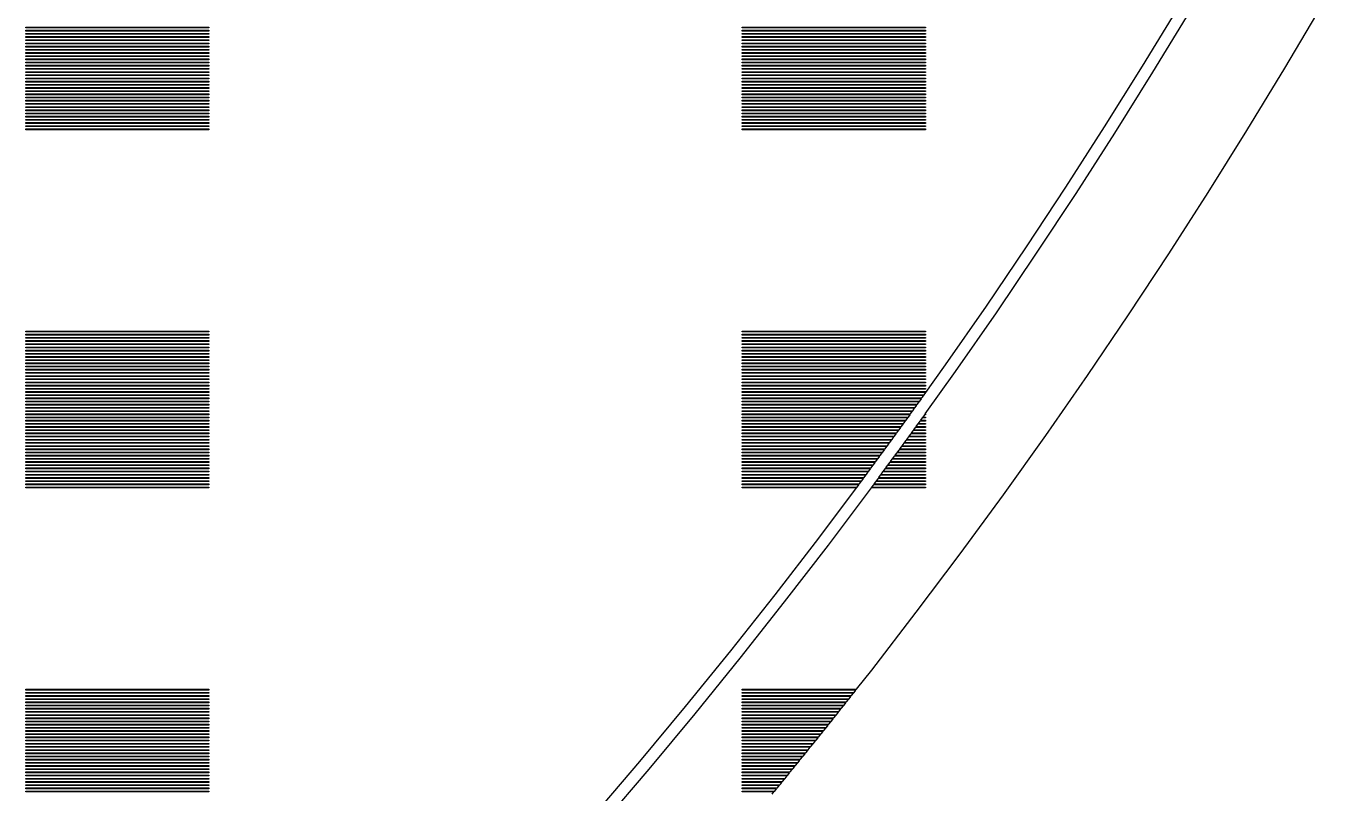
# Model space of a CAD drawing. Extents: x 40 to 187, y -3 to 150.
# Drawn here: x 159.88 to 176.53, y 24.98 to 34.84 of the extents above; entities that cross this region are included whole.
import ezdxf

# ---------------------------------------------------------------- set-up
doc = ezdxf.new("R2010")
doc.units = 0

msp = doc.modelspace()

# ---------------------------------------------------------------- linework, layer by layer
for p, q in [((174.229, 34.3223), (174.706, 35.108)), ((174.835, 35.0309), (174.356, 34.2436)), ((176.057, 34.2983), (176.535, 35.1065)), ((159.884, 34.8144), (159.884, 34.8246)), ((159.884, 34.8246), (162.235, 34.8246)), ((162.235, 34.8144), (159.884, 34.8144)), ((162.235, 34.8246), (162.235, 34.8144)), ((169.087, 34.8144), (169.087, 34.8246)), ((169.087, 34.8246), (171.439, 34.8246)), ((171.439, 34.8144), (169.087, 34.8144)), ((171.439, 34.8246), (171.439, 34.8144)), ((159.884, 34.7735), (159.884, 34.7837)), ((159.884, 34.7837), (162.235, 34.7837)), ((162.235, 34.7735), (159.884, 34.7735)), ((159.884, 34.7326), (159.884, 34.7428)), ((159.884, 34.7428), (162.235, 34.7428)), ((162.235, 34.7326), (159.884, 34.7326)), ((159.884, 34.6917), (159.884, 34.7019)), ((159.884, 34.7019), (162.235, 34.7019)), ((162.235, 34.6917), (159.884, 34.6917)), ((159.884, 34.6508), (159.884, 34.661)), ((159.884, 34.661), (162.235, 34.661)), ((162.235, 34.6508), (159.884, 34.6508)), ((162.235, 34.7837), (162.235, 34.7735)), ((162.235, 34.7428), (162.235, 34.7326)), ((162.235, 34.7019), (162.235, 34.6917)), ((162.235, 34.661), (162.235, 34.6508)), ((169.087, 34.7735), (169.087, 34.7837)), ((169.087, 34.7837), (171.439, 34.7837)), ((171.439, 34.7735), (169.087, 34.7735)), ((169.087, 34.7326), (169.087, 34.7428)), ((169.087, 34.7428), (171.439, 34.7428)), ((171.439, 34.7326), (169.087, 34.7326)), ((169.087, 34.6917), (169.087, 34.7019)), ((169.087, 34.7019), (171.439, 34.7019)), ((171.439, 34.6917), (169.087, 34.6917)), ((169.087, 34.6508), (169.087, 34.661)), ((169.087, 34.661), (171.439, 34.661)), ((171.439, 34.6508), (169.087, 34.6508)), ((171.439, 34.7837), (171.439, 34.7735)), ((171.439, 34.7428), (171.439, 34.7326)), ((171.439, 34.7019), (171.439, 34.6917)), ((171.439, 34.661), (171.439, 34.6508)), ((159.884, 34.6099), (159.884, 34.6201)), ((159.884, 34.6201), (162.235, 34.6201)), ((162.235, 34.6099), (159.884, 34.6099)), ((159.884, 34.569), (159.884, 34.5792)), ((159.884, 34.5792), (162.235, 34.5792)), ((162.235, 34.569), (159.884, 34.569)), ((159.884, 34.5281), (159.884, 34.5383)), ((159.884, 34.5383), (162.235, 34.5383)), ((162.235, 34.5281), (159.884, 34.5281)), ((159.884, 34.4872), (159.884, 34.4974)), ((159.884, 34.4974), (162.235, 34.4974)), ((162.235, 34.4872), (159.884, 34.4872)), ((162.235, 34.6201), (162.235, 34.6099)), ((162.235, 34.5792), (162.235, 34.569)), ((162.235, 34.5383), (162.235, 34.5281)), ((162.235, 34.4974), (162.235, 34.4872)), ((169.087, 34.6099), (169.087, 34.6201)), ((169.087, 34.6201), (171.439, 34.6201)), ((171.439, 34.6099), (169.087, 34.6099)), ((169.087, 34.569), (169.087, 34.5792)), ((169.087, 34.5792), (171.439, 34.5792)), ((171.439, 34.569), (169.087, 34.569)), ((169.087, 34.5281), (169.087, 34.5383)), ((169.087, 34.5383), (171.439, 34.5383)), ((171.439, 34.5281), (169.087, 34.5281)), ((169.087, 34.4872), (169.087, 34.4974)), ((169.087, 34.4974), (171.439, 34.4974)), ((171.439, 34.4872), (169.087, 34.4872)), ((171.439, 34.6201), (171.439, 34.6099)), ((171.439, 34.5792), (171.439, 34.569)), ((171.439, 34.5383), (171.439, 34.5281)), ((171.439, 34.4974), (171.439, 34.4872)), ((159.884, 34.4463), (159.884, 34.4565)), ((159.884, 34.4565), (162.235, 34.4565)), ((162.235, 34.4463), (159.884, 34.4463)), ((159.884, 34.4054), (159.884, 34.4156)), ((159.884, 34.4156), (162.235, 34.4156)), ((162.235, 34.4054), (159.884, 34.4054)), ((159.884, 34.3645), (159.884, 34.3747)), ((159.884, 34.3747), (162.235, 34.3747)), ((162.235, 34.3645), (159.884, 34.3645)), ((159.884, 34.3236), (159.884, 34.3338)), ((159.884, 34.3338), (162.235, 34.3338)), ((162.235, 34.3236), (159.884, 34.3236)), ((162.235, 34.4565), (162.235, 34.4463)), ((162.235, 34.4156), (162.235, 34.4054)), ((162.235, 34.3747), (162.235, 34.3645)), ((162.235, 34.3338), (162.235, 34.3236)), ((169.087, 34.4463), (169.087, 34.4565)), ((169.087, 34.4565), (171.439, 34.4565)), ((171.439, 34.4463), (169.087, 34.4463)), ((169.087, 34.4054), (169.087, 34.4156)), ((169.087, 34.4156), (171.439, 34.4156)), ((171.439, 34.4054), (169.087, 34.4054)), ((169.087, 34.3645), (169.087, 34.3747)), ((169.087, 34.3747), (171.439, 34.3747)), ((171.439, 34.3645), (169.087, 34.3645)), ((169.087, 34.3236), (169.087, 34.3338)), ((169.087, 34.3338), (171.439, 34.3338)), ((171.439, 34.3236), (169.087, 34.3236)), ((171.439, 34.4565), (171.439, 34.4463)), ((171.439, 34.4156), (171.439, 34.4054)), ((171.439, 34.3747), (171.439, 34.3645)), ((171.439, 34.3338), (171.439, 34.3236)), ((173.741, 33.5425), (174.229, 34.3223)), ((159.884, 34.2827), (159.884, 34.2929)), ((159.884, 34.2929), (162.235, 34.2929)), ((162.235, 34.2827), (159.884, 34.2827)), ((159.884, 34.2418), (159.884, 34.252)), ((159.884, 34.252), (162.235, 34.252)), ((162.235, 34.2418), (159.884, 34.2418)), ((159.884, 34.2009), (159.884, 34.2111)), ((159.884, 34.2111), (162.235, 34.2111)), ((162.235, 34.2009), (159.884, 34.2009)), ((159.884, 34.16), (159.884, 34.1702)), ((159.884, 34.1702), (162.235, 34.1702)), ((162.235, 34.16), (159.884, 34.16)), ((162.235, 34.2929), (162.235, 34.2827)), ((162.235, 34.252), (162.235, 34.2418)), ((162.235, 34.2111), (162.235, 34.2009)), ((162.235, 34.1702), (162.235, 34.16)), ((169.087, 34.2827), (169.087, 34.2929)), ((169.087, 34.2929), (171.439, 34.2929)), ((171.439, 34.2827), (169.087, 34.2827)), ((169.087, 34.2418), (169.087, 34.252)), ((169.087, 34.252), (171.439, 34.252)), ((171.439, 34.2418), (169.087, 34.2418)), ((169.087, 34.2009), (169.087, 34.2111)), ((169.087, 34.2111), (171.439, 34.2111)), ((171.439, 34.2009), (169.087, 34.2009)), ((169.087, 34.16), (169.087, 34.1702)), ((169.087, 34.1702), (171.439, 34.1702)), ((171.439, 34.16), (169.087, 34.16)), ((171.439, 34.2929), (171.439, 34.2827)), ((171.439, 34.252), (171.439, 34.2418)), ((171.439, 34.2111), (171.439, 34.2009)), ((171.439, 34.1702), (171.439, 34.16)), ((174.356, 34.2436), (173.868, 33.4622)), ((175.569, 33.4961), (176.057, 34.2983)), ((159.884, 34.119), (159.884, 34.1293)), ((159.884, 34.1293), (162.235, 34.1293)), ((162.235, 34.119), (159.884, 34.119)), ((159.884, 34.0782), (159.884, 34.0884)), ((159.884, 34.0884), (162.235, 34.0884)), ((162.235, 34.0782), (159.884, 34.0782)), ((159.884, 34.0372), (159.884, 34.0475)), ((159.884, 34.0475), (162.235, 34.0475)), ((162.235, 34.0372), (159.884, 34.0372)), ((159.884, 33.9963), (159.884, 34.0066)), ((159.884, 34.0066), (162.235, 34.0066)), ((162.235, 33.9963), (159.884, 33.9963)), ((162.235, 34.1293), (162.235, 34.119)), ((162.235, 34.0884), (162.235, 34.0782)), ((162.235, 34.0475), (162.235, 34.0372)), ((162.235, 34.0066), (162.235, 33.9963)), ((169.087, 34.119), (169.087, 34.1293)), ((169.087, 34.1293), (171.439, 34.1293)), ((171.439, 34.119), (169.087, 34.119)), ((169.087, 34.0782), (169.087, 34.0884)), ((169.087, 34.0884), (171.439, 34.0884)), ((171.439, 34.0782), (169.087, 34.0782)), ((169.087, 34.0372), (169.087, 34.0475)), ((169.087, 34.0475), (171.439, 34.0475)), ((171.439, 34.0372), (169.087, 34.0372)), ((169.087, 33.9963), (169.087, 34.0066)), ((169.087, 34.0066), (171.439, 34.0066)), ((171.439, 33.9963), (169.087, 33.9963)), ((171.439, 34.1293), (171.439, 34.119)), ((171.439, 34.0884), (171.439, 34.0782)), ((171.439, 34.0475), (171.439, 34.0372)), ((171.439, 34.0066), (171.439, 33.9963)), ((159.884, 33.9554), (159.884, 33.9657)), ((159.884, 33.9657), (162.235, 33.9657)), ((162.235, 33.9554), (159.884, 33.9554)), ((159.884, 33.9145), (159.884, 33.9247)), ((159.884, 33.9247), (162.235, 33.9247)), ((162.235, 33.9145), (159.884, 33.9145)), ((159.884, 33.8736), (159.884, 33.8839)), ((159.884, 33.8839), (162.235, 33.8839)), ((162.235, 33.8736), (159.884, 33.8736)), ((159.884, 33.8327), (159.884, 33.8429)), ((159.884, 33.8429), (162.235, 33.8429)), ((162.235, 33.8327), (159.884, 33.8327)), ((159.884, 33.7918), (159.884, 33.802)), ((159.884, 33.802), (162.235, 33.802)), ((162.235, 33.9657), (162.235, 33.9554)), ((162.235, 33.9247), (162.235, 33.9145)), ((162.235, 33.8839), (162.235, 33.8736)), ((162.235, 33.8429), (162.235, 33.8327)), ((162.235, 33.802), (162.235, 33.7918)), ((169.087, 33.9554), (169.087, 33.9657)), ((169.087, 33.9657), (171.439, 33.9657)), ((171.439, 33.9554), (169.087, 33.9554)), ((169.087, 33.9145), (169.087, 33.9247)), ((169.087, 33.9247), (171.439, 33.9247)), ((171.439, 33.9145), (169.087, 33.9145)), ((169.087, 33.8736), (169.087, 33.8839)), ((169.087, 33.8839), (171.439, 33.8839)), ((171.439, 33.8736), (169.087, 33.8736)), ((169.087, 33.8327), (169.087, 33.8429)), ((169.087, 33.8429), (171.439, 33.8429)), ((171.439, 33.8327), (169.087, 33.8327)), ((169.087, 33.7918), (169.087, 33.802)), ((169.087, 33.802), (171.439, 33.802)), ((171.439, 33.9657), (171.439, 33.9554)), ((171.439, 33.9247), (171.439, 33.9145)), ((171.439, 33.8839), (171.439, 33.8736)), ((171.439, 33.8429), (171.439, 33.8327)), ((171.439, 33.802), (171.439, 33.7918)), ((162.235, 33.7918), (159.884, 33.7918)), ((159.884, 33.7509), (159.884, 33.7611)), ((159.884, 33.7611), (162.235, 33.7611)), ((162.235, 33.7509), (159.884, 33.7509)), ((159.884, 33.71), (159.884, 33.7202)), ((159.884, 33.7202), (162.235, 33.7202)), ((162.235, 33.71), (159.884, 33.71)), ((159.884, 33.6691), (159.884, 33.6793)), ((159.884, 33.6793), (162.235, 33.6793)), ((162.235, 33.6691), (159.884, 33.6691)), ((159.884, 33.6282), (159.884, 33.6384)), ((159.884, 33.6384), (162.235, 33.6384)), ((162.235, 33.7611), (162.235, 33.7509)), ((162.235, 33.7202), (162.235, 33.71)), ((162.235, 33.6793), (162.235, 33.6691)), ((162.235, 33.6384), (162.235, 33.6282)), ((171.439, 33.7918), (169.087, 33.7918)), ((169.087, 33.7509), (169.087, 33.7611)), ((169.087, 33.7611), (171.439, 33.7611)), ((171.439, 33.7509), (169.087, 33.7509)), ((169.087, 33.71), (169.087, 33.7202)), ((169.087, 33.7202), (171.439, 33.7202)), ((171.439, 33.71), (169.087, 33.71)), ((169.087, 33.6691), (169.087, 33.6793)), ((169.087, 33.6793), (171.439, 33.6793)), ((171.439, 33.6691), (169.087, 33.6691)), ((169.087, 33.6282), (169.087, 33.6384)), ((169.087, 33.6384), (171.439, 33.6384)), ((171.439, 33.7611), (171.439, 33.7509)), ((171.439, 33.7202), (171.439, 33.71)), ((171.439, 33.6793), (171.439, 33.6691)), ((171.439, 33.6384), (171.439, 33.6282)), ((162.235, 33.6282), (159.884, 33.6282)), ((159.884, 33.5873), (159.884, 33.5975)), ((159.884, 33.5975), (162.235, 33.5975)), ((162.235, 33.5873), (159.884, 33.5873)), ((159.884, 33.5464), (159.884, 33.5566)), ((159.884, 33.5566), (162.235, 33.5566)), ((162.235, 33.5464), (159.884, 33.5464)), ((159.884, 33.5055), (159.884, 33.5157)), ((159.884, 33.5157), (162.235, 33.5157)), ((162.235, 33.5055), (159.884, 33.5055)), ((162.235, 33.5975), (162.235, 33.5873)), ((162.235, 33.5566), (162.235, 33.5464)), ((162.235, 33.5157), (162.235, 33.5055)), ((171.439, 33.6282), (169.087, 33.6282)), ((169.087, 33.5873), (169.087, 33.5975)), ((169.087, 33.5975), (171.439, 33.5975)), ((171.439, 33.5873), (169.087, 33.5873)), ((169.087, 33.5464), (169.087, 33.5566)), ((169.087, 33.5566), (171.439, 33.5566)), ((171.439, 33.5464), (169.087, 33.5464)), ((169.087, 33.5055), (169.087, 33.5157)), ((169.087, 33.5157), (171.439, 33.5157)), ((171.439, 33.5055), (169.087, 33.5055)), ((171.439, 33.5975), (171.439, 33.5873)), ((171.439, 33.5566), (171.439, 33.5464)), ((171.439, 33.5157), (171.439, 33.5055)), ((173.245, 32.7687), (173.741, 33.5425)), ((175.072, 32.6999), (175.569, 33.4961)), ((173.868, 33.4622), (173.371, 32.6869)), ((172.739, 32.0011), (173.245, 32.7687)), ((173.371, 32.6869), (172.863, 31.9178)), ((174.565, 31.9098), (175.072, 32.6999)), ((172.223, 31.2397), (172.739, 32.0011)), ((172.863, 31.9178), (172.347, 31.1549)), ((174.048, 31.1261), (174.565, 31.9098)), ((171.698, 30.4848), (172.223, 31.2397)), ((172.347, 31.1549), (171.821, 30.3984)), ((173.522, 30.3487), (174.048, 31.1261)), ((159.884, 30.9081), (159.884, 30.9183)), ((159.884, 30.9183), (162.235, 30.9183)), ((162.235, 30.9081), (159.884, 30.9081)), ((159.884, 30.8672), (159.884, 30.8774)), ((159.884, 30.8774), (162.235, 30.8774)), ((162.235, 30.8672), (159.884, 30.8672)), ((159.884, 30.8263), (159.884, 30.8365)), ((159.884, 30.8365), (162.235, 30.8365)), ((162.235, 30.8263), (159.884, 30.8263)), ((162.235, 30.9183), (162.235, 30.9081)), ((162.235, 30.8774), (162.235, 30.8672)), ((162.235, 30.8365), (162.235, 30.8263)), ((169.087, 30.9081), (169.087, 30.9183)), ((169.087, 30.9183), (171.439, 30.9183)), ((171.439, 30.9081), (169.087, 30.9081)), ((169.087, 30.8672), (169.087, 30.8774)), ((169.087, 30.8774), (171.439, 30.8774)), ((171.439, 30.8672), (169.087, 30.8672)), ((169.087, 30.8263), (169.087, 30.8365)), ((169.087, 30.8365), (171.439, 30.8365)), ((171.439, 30.8263), (169.087, 30.8263)), ((171.439, 30.9183), (171.439, 30.9081)), ((171.439, 30.8774), (171.439, 30.8672)), ((171.439, 30.8365), (171.439, 30.8263)), ((159.884, 30.7854), (159.884, 30.7956)), ((159.884, 30.7956), (162.235, 30.7956)), ((162.235, 30.7854), (159.884, 30.7854)), ((159.884, 30.7444), (159.884, 30.7547)), ((159.884, 30.7547), (162.235, 30.7547)), ((162.235, 30.7444), (159.884, 30.7444)), ((159.884, 30.7036), (159.884, 30.7138)), ((159.884, 30.7138), (162.235, 30.7138)), ((162.235, 30.7036), (159.884, 30.7036)), ((159.884, 30.6626), (159.884, 30.6729)), ((159.884, 30.6729), (162.235, 30.6729)), ((162.235, 30.6626), (159.884, 30.6626)), ((162.235, 30.7956), (162.235, 30.7854)), ((162.235, 30.7547), (162.235, 30.7444)), ((162.235, 30.7138), (162.235, 30.7036)), ((162.235, 30.6729), (162.235, 30.6626)), ((169.087, 30.7854), (169.087, 30.7956)), ((169.087, 30.7956), (171.439, 30.7956)), ((171.439, 30.7854), (169.087, 30.7854)), ((169.087, 30.7444), (169.087, 30.7547)), ((169.087, 30.7547), (171.439, 30.7547)), ((171.439, 30.7444), (169.087, 30.7444)), ((169.087, 30.7036), (169.087, 30.7138)), ((169.087, 30.7138), (171.439, 30.7138)), ((171.439, 30.7036), (169.087, 30.7036)), ((169.087, 30.6626), (169.087, 30.6729)), ((169.087, 30.6729), (171.439, 30.6729)), ((171.439, 30.6626), (169.087, 30.6626)), ((171.439, 30.7956), (171.439, 30.7854)), ((171.439, 30.7547), (171.439, 30.7444)), ((171.439, 30.7138), (171.439, 30.7036)), ((171.439, 30.6729), (171.439, 30.6626)), ((159.884, 30.6217), (159.884, 30.632)), ((159.884, 30.632), (162.235, 30.632)), ((162.235, 30.6217), (159.884, 30.6217)), ((159.884, 30.5808), (159.884, 30.5911)), ((159.884, 30.5911), (162.235, 30.5911)), ((162.235, 30.5808), (159.884, 30.5808)), ((159.884, 30.5399), (159.884, 30.5502)), ((159.884, 30.5502), (162.235, 30.5502)), ((162.235, 30.5399), (159.884, 30.5399)), ((159.884, 30.499), (159.884, 30.5093)), ((159.884, 30.5093), (162.235, 30.5093)), ((162.235, 30.499), (159.884, 30.499)), ((162.235, 30.632), (162.235, 30.6217)), ((162.235, 30.5911), (162.235, 30.5808)), ((162.235, 30.5502), (162.235, 30.5399)), ((162.235, 30.5093), (162.235, 30.499)), ((169.087, 30.6217), (169.087, 30.632)), ((169.087, 30.632), (171.439, 30.632)), ((171.439, 30.6217), (169.087, 30.6217)), ((169.087, 30.5808), (169.087, 30.5911)), ((169.087, 30.5911), (171.439, 30.5911)), ((171.439, 30.5808), (169.087, 30.5808)), ((169.087, 30.5399), (169.087, 30.5502)), ((169.087, 30.5502), (171.439, 30.5502)), ((171.439, 30.5399), (169.087, 30.5399)), ((169.087, 30.499), (169.087, 30.5093)), ((169.087, 30.5093), (171.439, 30.5093)), ((171.439, 30.499), (169.087, 30.499)), ((171.424, 30.1002), (171.698, 30.4848)), ((171.439, 30.632), (171.439, 30.6217)), ((171.439, 30.5911), (171.439, 30.5808)), ((171.439, 30.5502), (171.439, 30.5399)), ((171.439, 30.5093), (171.439, 30.499)), ((159.884, 30.4581), (159.884, 30.4684)), ((159.884, 30.4684), (162.235, 30.4684)), ((162.235, 30.4581), (159.884, 30.4581)), ((159.884, 30.4172), (159.884, 30.4274)), ((159.884, 30.4274), (162.235, 30.4274)), ((162.235, 30.4172), (159.884, 30.4172)), ((159.884, 30.3763), (159.884, 30.3866)), ((159.884, 30.3866), (162.235, 30.3866)), ((162.235, 30.3763), (159.884, 30.3763)), ((159.884, 30.3354), (159.884, 30.3456)), ((159.884, 30.3456), (162.235, 30.3456)), ((162.235, 30.3354), (159.884, 30.3354)), ((162.235, 30.4684), (162.235, 30.4581)), ((162.235, 30.4274), (162.235, 30.4172)), ((162.235, 30.3866), (162.235, 30.3763)), ((162.235, 30.3456), (162.235, 30.3354)), ((169.087, 30.4581), (169.087, 30.4684)), ((169.087, 30.4684), (171.439, 30.4684)), ((171.439, 30.4581), (169.087, 30.4581)), ((169.087, 30.4172), (169.087, 30.4274)), ((169.087, 30.4274), (171.439, 30.4274)), ((171.439, 30.4172), (169.087, 30.4172)), ((169.087, 30.3763), (169.087, 30.3866)), ((169.087, 30.3866), (171.439, 30.3866)), ((171.439, 30.3763), (169.087, 30.3763)), ((169.087, 30.3354), (169.087, 30.3456)), ((169.087, 30.3456), (171.439, 30.3456)), ((171.439, 30.3354), (169.087, 30.3354)), ((171.821, 30.3984), (171.433, 29.8548)), ((171.439, 30.4684), (171.439, 30.4581)), ((171.439, 30.4274), (171.439, 30.4172)), ((171.439, 30.3866), (171.439, 30.3763)), ((171.439, 30.3456), (171.439, 30.3354)), ((172.986, 29.5779), (173.522, 30.3487)), ((159.884, 30.2945), (159.884, 30.3047)), ((159.884, 30.3047), (162.235, 30.3047)), ((162.235, 30.2945), (159.884, 30.2945)), ((159.884, 30.2536), (159.884, 30.2638)), ((159.884, 30.2638), (162.235, 30.2638)), ((162.235, 30.2536), (159.884, 30.2536)), ((159.884, 30.2127), (159.884, 30.2229)), ((159.884, 30.2229), (162.235, 30.2229)), ((162.235, 30.2127), (159.884, 30.2127)), ((159.884, 30.1718), (159.884, 30.182)), ((159.884, 30.182), (162.235, 30.182)), ((162.235, 30.1718), (159.884, 30.1718)), ((159.884, 30.1309), (159.884, 30.1411)), ((159.884, 30.1411), (162.235, 30.1411)), ((162.235, 30.3047), (162.235, 30.2945)), ((162.235, 30.2638), (162.235, 30.2536)), ((162.235, 30.2229), (162.235, 30.2127)), ((162.235, 30.182), (162.235, 30.1718)), ((162.235, 30.1411), (162.235, 30.1309)), ((169.087, 30.2945), (169.087, 30.3047)), ((169.087, 30.3047), (171.439, 30.3047)), ((171.439, 30.2945), (169.087, 30.2945)), ((169.087, 30.2536), (169.087, 30.2638)), ((169.087, 30.2638), (171.439, 30.2638)), ((171.439, 30.2536), (169.087, 30.2536)), ((169.087, 30.2127), (169.087, 30.2229)), ((169.087, 30.2229), (171.439, 30.2229)), ((171.439, 30.2127), (169.087, 30.2127)), ((169.087, 30.1718), (169.087, 30.182)), ((169.087, 30.182), (171.439, 30.182)), ((171.439, 30.1718), (169.087, 30.1718)), ((169.087, 30.1309), (169.087, 30.1411)), ((169.087, 30.1411), (171.439, 30.1411)), ((171.439, 30.3047), (171.439, 30.2945)), ((171.439, 30.2638), (171.439, 30.2536)), ((171.439, 30.2229), (171.439, 30.2127)), ((171.439, 30.182), (171.439, 30.1718)), ((171.439, 30.1411), (171.439, 30.1309)), ((162.235, 30.1309), (159.884, 30.1309)), ((159.884, 30.09), (159.884, 30.1002)), ((159.884, 30.1002), (162.235, 30.1002)), ((162.235, 30.09), (159.884, 30.09)), ((159.884, 30.0491), (159.884, 30.0593)), ((159.884, 30.0593), (162.235, 30.0593)), ((162.235, 30.0491), (159.884, 30.0491)), ((159.884, 30.0082), (159.884, 30.0184)), ((159.884, 30.0184), (162.235, 30.0184)), ((162.235, 30.0082), (159.884, 30.0082)), ((159.884, 29.9673), (159.884, 29.9775)), ((159.884, 29.9775), (162.235, 29.9775)), ((162.235, 30.1002), (162.235, 30.09)), ((162.235, 30.0593), (162.235, 30.0491)), ((162.235, 30.0184), (162.235, 30.0082)), ((162.235, 29.9775), (162.235, 29.9673)), ((171.439, 30.1309), (169.087, 30.1309)), ((169.087, 30.09), (169.087, 30.1002)), ((169.087, 30.1002), (171.424, 30.1002)), ((171.417, 30.09), (169.087, 30.09)), ((169.087, 30.0491), (169.087, 30.0593)), ((169.087, 30.0593), (171.395, 30.0593)), ((171.387, 30.0491), (169.087, 30.0491)), ((169.087, 30.0082), (169.087, 30.0184)), ((169.087, 30.0184), (171.366, 30.0184)), ((171.358, 30.0082), (169.087, 30.0082)), ((169.087, 29.9673), (169.087, 29.9775)), ((169.087, 29.9775), (171.336, 29.9775)), ((171.336, 29.9775), (171.358, 30.0082)), ((171.366, 30.0184), (171.387, 30.0491)), ((171.395, 30.0593), (171.417, 30.09)), ((162.235, 29.9673), (159.884, 29.9673)), ((159.884, 29.9264), (159.884, 29.9366)), ((159.884, 29.9366), (162.235, 29.9366)), ((162.235, 29.9264), (159.884, 29.9264)), ((159.884, 29.8855), (159.884, 29.8957)), ((159.884, 29.8957), (162.235, 29.8957)), ((162.235, 29.8855), (159.884, 29.8855)), ((159.884, 29.8446), (159.884, 29.8548)), ((159.884, 29.8548), (162.235, 29.8548)), ((162.235, 29.8446), (159.884, 29.8446)), ((159.884, 29.8037), (159.884, 29.8139)), ((159.884, 29.8139), (162.235, 29.8139)), ((162.235, 29.9366), (162.235, 29.9264)), ((162.235, 29.8957), (162.235, 29.8855)), ((162.235, 29.8548), (162.235, 29.8446)), ((162.235, 29.8139), (162.235, 29.8037)), ((171.329, 29.9673), (169.087, 29.9673)), ((169.087, 29.9264), (169.087, 29.9366)), ((169.087, 29.9366), (171.307, 29.9366)), ((171.3, 29.9264), (169.087, 29.9264)), ((169.087, 29.8855), (169.087, 29.8957)), ((169.087, 29.8957), (171.278, 29.8957)), ((171.271, 29.8855), (169.087, 29.8855)), ((169.087, 29.8446), (169.087, 29.8548)), ((169.087, 29.8548), (171.249, 29.8548)), ((171.242, 29.8446), (169.087, 29.8446)), ((169.087, 29.8037), (169.087, 29.8139)), ((169.087, 29.8139), (171.22, 29.8139)), ((171.22, 29.8139), (171.242, 29.8446)), ((171.249, 29.8548), (171.271, 29.8855)), ((171.278, 29.8957), (171.3, 29.9264)), ((171.307, 29.9366), (171.329, 29.9673)), ((171.426, 29.8446), (171.404, 29.8139)), ((171.404, 29.8139), (171.439, 29.8139)), ((171.439, 29.8446), (171.426, 29.8446)), ((171.433, 29.8548), (171.439, 29.8548)), ((171.439, 29.8548), (171.439, 29.8446)), ((171.439, 29.8139), (171.439, 29.8037)), ((162.235, 29.8037), (159.884, 29.8037)), ((159.884, 29.7628), (159.884, 29.773)), ((159.884, 29.773), (162.235, 29.773)), ((162.235, 29.7628), (159.884, 29.7628)), ((159.884, 29.7219), (159.884, 29.7321)), ((159.884, 29.7321), (162.235, 29.7321)), ((162.235, 29.7219), (159.884, 29.7219)), ((159.884, 29.681), (159.884, 29.6912)), ((159.884, 29.6912), (162.235, 29.6912)), ((162.235, 29.681), (159.884, 29.681)), ((159.884, 29.6401), (159.884, 29.6503)), ((159.884, 29.6503), (162.235, 29.6503)), ((162.235, 29.6401), (159.884, 29.6401)), ((162.235, 29.773), (162.235, 29.7628)), ((162.235, 29.7321), (162.235, 29.7219)), ((162.235, 29.6912), (162.235, 29.681)), ((162.235, 29.6503), (162.235, 29.6401)), ((171.212, 29.8037), (169.087, 29.8037)), ((169.087, 29.7628), (169.087, 29.773)), ((169.087, 29.773), (171.19, 29.773)), ((171.183, 29.7628), (169.087, 29.7628)), ((169.087, 29.7219), (169.087, 29.7321)), ((169.087, 29.7321), (171.161, 29.7321)), ((171.154, 29.7219), (169.087, 29.7219)), ((169.087, 29.681), (169.087, 29.6912)), ((169.087, 29.6912), (171.131, 29.6912)), ((171.124, 29.681), (169.087, 29.681)), ((169.087, 29.6401), (169.087, 29.6503)), ((169.087, 29.6503), (171.101, 29.6503)), ((171.094, 29.6401), (169.087, 29.6401)), ((171.071, 29.6094), (171.094, 29.6401)), ((171.101, 29.6503), (171.124, 29.681)), ((171.131, 29.6912), (171.154, 29.7219)), ((171.161, 29.7321), (171.164, 29.7363)), ((171.164, 29.7363), (171.183, 29.7628)), ((171.19, 29.773), (171.212, 29.8037)), ((171.28, 29.6401), (171.257, 29.6094)), ((171.439, 29.6401), (171.28, 29.6401)), ((171.309, 29.681), (171.287, 29.6503)), ((171.287, 29.6503), (171.439, 29.6503)), ((171.439, 29.681), (171.309, 29.681)), ((171.338, 29.7219), (171.316, 29.6912)), ((171.316, 29.6912), (171.439, 29.6912)), ((171.439, 29.7219), (171.338, 29.7219)), ((171.367, 29.7628), (171.346, 29.7321)), ((171.346, 29.7321), (171.439, 29.7321)), ((171.439, 29.7628), (171.367, 29.7628)), ((171.397, 29.8037), (171.375, 29.773)), ((171.375, 29.773), (171.439, 29.773)), ((171.439, 29.8037), (171.397, 29.8037)), ((171.439, 29.773), (171.439, 29.7628)), ((171.439, 29.7321), (171.439, 29.7219)), ((171.439, 29.6912), (171.439, 29.681)), ((171.439, 29.6503), (171.439, 29.6401)), ((159.884, 29.5992), (159.884, 29.6094)), ((159.884, 29.6094), (162.235, 29.6094)), ((162.235, 29.5992), (159.884, 29.5992)), ((159.884, 29.5583), (159.884, 29.5685)), ((159.884, 29.5685), (162.235, 29.5685)), ((162.235, 29.5583), (159.884, 29.5583)), ((159.884, 29.5173), (159.884, 29.5276)), ((159.884, 29.5276), (162.235, 29.5276)), ((162.235, 29.5173), (159.884, 29.5173)), ((159.884, 29.4765), (159.884, 29.4867)), ((159.884, 29.4867), (162.235, 29.4867)), ((162.235, 29.4765), (159.884, 29.4765)), ((162.235, 29.6094), (162.235, 29.5992)), ((162.235, 29.5685), (162.235, 29.5583)), ((162.235, 29.5276), (162.235, 29.5173)), ((162.235, 29.4867), (162.235, 29.4765)), ((169.087, 29.5992), (169.087, 29.6094)), ((169.087, 29.6094), (171.071, 29.6094)), ((171.064, 29.5992), (169.087, 29.5992)), ((169.087, 29.5583), (169.087, 29.5685)), ((169.087, 29.5685), (171.041, 29.5685)), ((171.034, 29.5583), (169.087, 29.5583)), ((169.087, 29.5173), (169.087, 29.5276)), ((169.087, 29.5276), (171.011, 29.5276)), ((171.004, 29.5173), (169.087, 29.5173)), ((169.087, 29.4765), (169.087, 29.4867)), ((169.087, 29.4867), (170.982, 29.4867)), ((170.974, 29.4765), (169.087, 29.4765)), ((170.952, 29.4458), (170.974, 29.4765)), ((170.982, 29.4867), (171.004, 29.5173)), ((171.011, 29.5276), (171.034, 29.5583)), ((171.041, 29.5685), (171.064, 29.5992)), ((171.16, 29.4765), (171.137, 29.4458)), ((171.439, 29.4765), (171.16, 29.4765)), ((171.19, 29.5173), (171.167, 29.4867)), ((171.167, 29.4867), (171.439, 29.4867)), ((171.439, 29.5173), (171.19, 29.5173)), ((171.22, 29.5583), (171.197, 29.5276)), ((171.197, 29.5276), (171.439, 29.5276)), ((171.439, 29.5583), (171.22, 29.5583)), ((171.25, 29.5992), (171.227, 29.5685)), ((171.227, 29.5685), (171.439, 29.5685)), ((171.439, 29.5992), (171.25, 29.5992)), ((171.257, 29.6094), (171.439, 29.6094)), ((171.439, 29.6094), (171.439, 29.5992)), ((171.439, 29.5685), (171.439, 29.5583)), ((171.439, 29.5276), (171.439, 29.5173)), ((171.439, 29.4867), (171.439, 29.4765)), ((172.441, 28.8137), (172.986, 29.5779)), ((159.884, 29.4355), (159.884, 29.4458)), ((159.884, 29.4458), (162.235, 29.4458)), ((162.235, 29.4355), (159.884, 29.4355)), ((159.884, 29.3946), (159.884, 29.4049)), ((159.884, 29.4049), (162.235, 29.4049)), ((162.235, 29.3946), (159.884, 29.3946)), ((159.884, 29.3537), (159.884, 29.364)), ((159.884, 29.364), (162.235, 29.364)), ((162.235, 29.3537), (159.884, 29.3537)), ((159.884, 29.3128), (159.884, 29.323)), ((159.884, 29.323), (162.235, 29.323)), ((162.235, 29.3128), (159.884, 29.3128)), ((162.235, 29.4458), (162.235, 29.4355)), ((162.235, 29.4049), (162.235, 29.3946)), ((162.235, 29.364), (162.235, 29.3537)), ((162.235, 29.323), (162.235, 29.3128)), ((169.087, 29.4355), (169.087, 29.4458)), ((169.087, 29.4458), (170.952, 29.4458)), ((170.944, 29.4355), (169.087, 29.4355)), ((169.087, 29.3946), (169.087, 29.4049)), ((169.087, 29.4049), (170.922, 29.4049)), ((170.914, 29.3946), (169.087, 29.3946)), ((169.087, 29.3537), (169.087, 29.364)), ((169.087, 29.364), (170.892, 29.364)), ((170.884, 29.3537), (169.087, 29.3537)), ((169.087, 29.3128), (169.087, 29.323)), ((169.087, 29.323), (170.862, 29.323)), ((170.854, 29.3128), (169.087, 29.3128)), ((170.832, 29.2822), (170.854, 29.3128)), ((170.862, 29.323), (170.884, 29.3537)), ((170.892, 29.364), (170.914, 29.3946)), ((170.922, 29.4049), (170.944, 29.4355)), ((171.04, 29.3128), (171.018, 29.2822)), ((171.439, 29.3128), (171.04, 29.3128)), ((171.07, 29.3537), (171.048, 29.323)), ((171.048, 29.323), (171.439, 29.323)), ((171.439, 29.3537), (171.07, 29.3537)), ((171.1, 29.3946), (171.078, 29.364)), ((171.078, 29.364), (171.439, 29.364)), ((171.439, 29.3946), (171.1, 29.3946)), ((171.13, 29.4355), (171.108, 29.4049)), ((171.108, 29.4049), (171.439, 29.4049)), ((171.439, 29.4355), (171.13, 29.4355)), ((171.137, 29.4458), (171.439, 29.4458)), ((171.439, 29.4458), (171.439, 29.4355)), ((171.439, 29.4049), (171.439, 29.3946)), ((171.439, 29.364), (171.439, 29.3537)), ((171.439, 29.323), (171.439, 29.3128)), ((159.884, 29.2719), (159.884, 29.2822)), ((159.884, 29.2822), (162.235, 29.2822)), ((162.235, 29.2719), (159.884, 29.2719)), ((159.884, 29.231), (159.884, 29.2412)), ((159.884, 29.2412), (162.235, 29.2412)), ((162.235, 29.231), (159.884, 29.231)), ((159.884, 29.1901), (159.884, 29.2003)), ((159.884, 29.2003), (162.235, 29.2003)), ((162.235, 29.1901), (159.884, 29.1901)), ((159.884, 29.1492), (159.884, 29.1594)), ((159.884, 29.1594), (162.235, 29.1594)), ((162.235, 29.1492), (159.884, 29.1492)), ((162.235, 29.2822), (162.235, 29.2719)), ((162.235, 29.2412), (162.235, 29.231)), ((162.235, 29.2003), (162.235, 29.1901)), ((162.235, 29.1594), (162.235, 29.1492)), ((169.087, 29.2719), (169.087, 29.2822)), ((169.087, 29.2822), (170.832, 29.2822)), ((170.824, 29.2719), (169.087, 29.2719)), ((169.087, 29.231), (169.087, 29.2412)), ((169.087, 29.2412), (170.802, 29.2412)), ((170.794, 29.231), (169.087, 29.231)), ((169.087, 29.1901), (169.087, 29.2003)), ((169.087, 29.2003), (170.772, 29.2003)), ((170.764, 29.1901), (169.087, 29.1901)), ((169.087, 29.1492), (169.087, 29.1594)), ((169.087, 29.1594), (170.742, 29.1594)), ((170.734, 29.1492), (169.087, 29.1492)), ((170.712, 29.1185), (170.734, 29.1492)), ((170.742, 29.1594), (170.764, 29.1901)), ((170.772, 29.2003), (170.794, 29.231)), ((170.802, 29.2412), (170.824, 29.2719)), ((170.92, 29.1492), (170.898, 29.1185)), ((171.439, 29.1492), (170.92, 29.1492)), ((170.95, 29.1901), (170.928, 29.1594)), ((170.928, 29.1594), (171.439, 29.1594)), ((171.439, 29.1901), (170.95, 29.1901)), ((170.98, 29.231), (170.958, 29.2003)), ((170.958, 29.2003), (171.439, 29.2003)), ((171.439, 29.231), (170.98, 29.231)), ((171.01, 29.2719), (170.988, 29.2412)), ((170.988, 29.2412), (171.439, 29.2412)), ((171.439, 29.2719), (171.01, 29.2719)), ((171.018, 29.2822), (171.439, 29.2822)), ((171.439, 29.2822), (171.439, 29.2719)), ((171.439, 29.2412), (171.439, 29.231)), ((171.439, 29.2003), (171.439, 29.1901)), ((171.439, 29.1594), (171.439, 29.1492)), ((159.884, 29.1083), (159.884, 29.1185)), ((159.884, 29.1185), (162.235, 29.1185)), ((162.235, 29.1083), (159.884, 29.1083)), ((159.884, 29.0674), (159.884, 29.0776)), ((159.884, 29.0776), (162.235, 29.0776)), ((162.235, 29.0674), (159.884, 29.0674)), ((159.884, 29.0265), (159.884, 29.0367)), ((159.884, 29.0367), (162.235, 29.0367)), ((162.235, 29.0265), (159.884, 29.0265)), ((159.884, 28.9856), (159.884, 28.9958)), ((159.884, 28.9958), (162.235, 28.9958)), ((162.235, 28.9856), (159.884, 28.9856)), ((162.235, 29.1185), (162.235, 29.1083)), ((162.235, 29.0776), (162.235, 29.0674)), ((162.235, 29.0367), (162.235, 29.0265)), ((162.235, 28.9958), (162.235, 28.9856)), ((169.087, 29.1083), (169.087, 29.1185)), ((169.087, 29.1185), (170.712, 29.1185)), ((170.704, 29.1083), (169.087, 29.1083)), ((169.087, 29.0674), (169.087, 29.0776)), ((169.087, 29.0776), (170.682, 29.0776)), ((170.675, 29.0674), (169.087, 29.0674)), ((169.087, 29.0265), (169.087, 29.0367)), ((169.087, 29.0367), (170.652, 29.0367)), ((170.645, 29.0265), (169.087, 29.0265)), ((169.087, 28.9856), (169.087, 28.9958)), ((169.087, 28.9958), (170.622, 28.9958)), ((170.614, 28.9856), (169.087, 28.9856)), ((170.591, 28.9549), (170.614, 28.9856)), ((170.622, 28.9958), (170.645, 29.0265)), ((170.652, 29.0367), (170.675, 29.0674)), ((170.682, 29.0776), (170.704, 29.1083)), ((170.801, 28.9856), (170.778, 28.9549)), ((171.439, 28.9856), (170.801, 28.9856)), ((170.831, 29.0265), (170.808, 28.9958)), ((170.808, 28.9958), (171.439, 28.9958)), ((171.439, 29.0265), (170.831, 29.0265)), ((170.86, 29.0674), (170.838, 29.0367)), ((170.838, 29.0367), (171.439, 29.0367)), ((171.439, 29.0674), (170.86, 29.0674)), ((170.89, 29.1083), (170.868, 29.0776)), ((170.868, 29.0776), (171.439, 29.0776)), ((171.439, 29.1083), (170.89, 29.1083)), ((170.898, 29.1185), (171.439, 29.1185)), ((171.439, 29.1185), (171.439, 29.1083)), ((171.439, 29.0776), (171.439, 29.0674)), ((171.439, 29.0367), (171.439, 29.0265)), ((171.439, 28.9958), (171.439, 28.9856)), ((159.884, 28.9447), (159.884, 28.9549)), ((159.884, 28.9549), (162.235, 28.9549)), ((162.235, 28.9447), (159.884, 28.9447)), ((159.884, 28.9038), (159.884, 28.914)), ((159.884, 28.914), (162.235, 28.914)), ((162.235, 28.9038), (159.884, 28.9038)), ((162.235, 28.9549), (162.235, 28.9447)), ((162.235, 28.914), (162.235, 28.9038)), ((169.087, 28.9447), (169.087, 28.9549)), ((169.087, 28.9549), (170.591, 28.9549)), ((170.584, 28.9447), (169.087, 28.9447)), ((169.087, 28.9038), (169.087, 28.914)), ((169.087, 28.914), (170.561, 28.914)), ((170.553, 28.9038), (169.087, 28.9038)), ((170.069, 28.2593), (170.553, 28.9038)), ((170.741, 28.9038), (170.188, 28.1685)), ((170.561, 28.914), (170.584, 28.9447)), ((171.439, 28.9038), (170.741, 28.9038)), ((170.771, 28.9447), (170.748, 28.914)), ((170.748, 28.914), (171.439, 28.914)), ((171.439, 28.9447), (170.771, 28.9447)), ((170.778, 28.9549), (171.439, 28.9549)), ((171.439, 28.9549), (171.439, 28.9447)), ((171.439, 28.914), (171.439, 28.9038)), ((171.886, 28.0562), (172.441, 28.8137)), ((169.508, 27.531), (170.069, 28.2593)), ((170.188, 28.1685), (169.626, 27.4387)), ((171.322, 27.3056), (171.886, 28.0562)), ((168.938, 26.8096), (169.508, 27.531)), ((169.626, 27.4387), (169.055, 26.7159)), ((170.749, 26.562), (171.322, 27.3056)), ((168.359, 26.0953), (168.938, 26.8096)), ((169.055, 26.7159), (168.475, 26.0001)), ((170.555, 26.3166), (170.749, 26.562)), ((159.884, 26.3064), (159.884, 26.3166)), ((159.884, 26.3166), (162.235, 26.3166)), ((162.235, 26.3166), (162.235, 26.3064)), ((169.087, 26.3064), (169.087, 26.3166)), ((169.087, 26.3166), (170.555, 26.3166)), ((162.235, 26.3064), (159.884, 26.3064)), ((159.884, 26.2655), (159.884, 26.2757)), ((159.884, 26.2757), (162.235, 26.2757)), ((162.235, 26.2655), (159.884, 26.2655)), ((159.884, 26.2246), (159.884, 26.2348)), ((159.884, 26.2348), (162.235, 26.2348)), ((162.235, 26.2246), (159.884, 26.2246)), ((159.884, 26.1837), (159.884, 26.1939)), ((159.884, 26.1939), (162.235, 26.1939)), ((162.235, 26.1837), (159.884, 26.1837)), ((159.884, 26.1427), (159.884, 26.153)), ((159.884, 26.153), (162.235, 26.153)), ((162.235, 26.1427), (159.884, 26.1427)), ((162.235, 26.2757), (162.235, 26.2655)), ((162.235, 26.2348), (162.235, 26.2246)), ((162.235, 26.1939), (162.235, 26.1837)), ((162.235, 26.153), (162.235, 26.1427)), ((170.547, 26.3064), (169.087, 26.3064)), ((169.087, 26.2655), (169.087, 26.2757)), ((169.087, 26.2757), (170.523, 26.2757)), ((170.515, 26.2655), (169.087, 26.2655)), ((169.087, 26.2246), (169.087, 26.2348)), ((169.087, 26.2348), (170.491, 26.2348)), ((170.483, 26.2246), (169.087, 26.2246)), ((169.087, 26.1837), (169.087, 26.1939)), ((169.087, 26.1939), (170.458, 26.1939)), ((170.45, 26.1837), (169.087, 26.1837)), ((169.087, 26.1427), (169.087, 26.153)), ((169.087, 26.153), (170.426, 26.153)), ((170.418, 26.1427), (169.087, 26.1427)), ((170.394, 26.1121), (170.418, 26.1427)), ((170.426, 26.153), (170.45, 26.1837)), ((170.458, 26.1939), (170.483, 26.2246)), ((170.491, 26.2348), (170.515, 26.2655)), ((170.523, 26.2757), (170.547, 26.3064)), ((159.884, 26.1019), (159.884, 26.1121)), ((159.884, 26.1121), (162.235, 26.1121)), ((162.235, 26.1019), (159.884, 26.1019)), ((159.884, 26.0609), (159.884, 26.0712)), ((159.884, 26.0712), (162.235, 26.0712)), ((162.235, 26.0609), (159.884, 26.0609)), ((159.884, 26.02), (159.884, 26.0303)), ((159.884, 26.0303), (162.235, 26.0303)), ((162.235, 26.02), (159.884, 26.02)), ((159.884, 25.9791), (159.884, 25.9894)), ((159.884, 25.9894), (162.235, 25.9894)), ((162.235, 25.9791), (159.884, 25.9791)), ((162.235, 26.1121), (162.235, 26.1019)), ((162.235, 26.0712), (162.235, 26.0609)), ((162.235, 26.0303), (162.235, 26.02)), ((162.235, 25.9894), (162.235, 25.9791)), ((167.771, 25.3881), (168.359, 26.0953)), ((168.475, 26.0001), (167.886, 25.2915)), ((169.087, 26.1019), (169.087, 26.1121)), ((169.087, 26.1121), (170.394, 26.1121)), ((170.386, 26.1019), (169.087, 26.1019)), ((169.087, 26.0609), (169.087, 26.0712)), ((169.087, 26.0712), (170.361, 26.0712)), ((170.353, 26.0609), (169.087, 26.0609)), ((169.087, 26.02), (169.087, 26.0303)), ((169.087, 26.0303), (170.329, 26.0303)), ((170.321, 26.02), (169.087, 26.02)), ((169.087, 25.9791), (169.087, 25.9894)), ((169.087, 25.9894), (170.297, 25.9894)), ((170.289, 25.9791), (169.087, 25.9791)), ((170.264, 25.9485), (170.289, 25.9791)), ((170.297, 25.9894), (170.321, 26.02)), ((170.329, 26.0303), (170.353, 26.0609)), ((170.361, 26.0712), (170.386, 26.1019)), ((159.884, 25.9382), (159.884, 25.9485)), ((159.884, 25.9485), (162.235, 25.9485)), ((162.235, 25.9382), (159.884, 25.9382)), ((159.884, 25.8973), (159.884, 25.9076)), ((159.884, 25.9076), (162.235, 25.9076)), ((162.235, 25.8973), (159.884, 25.8973)), ((159.884, 25.8564), (159.884, 25.8667)), ((159.884, 25.8667), (162.235, 25.8667)), ((162.235, 25.8564), (159.884, 25.8564)), ((159.884, 25.8155), (159.884, 25.8257)), ((159.884, 25.8257), (162.235, 25.8257)), ((162.235, 25.8155), (159.884, 25.8155)), ((162.235, 25.9485), (162.235, 25.9382)), ((162.235, 25.9076), (162.235, 25.8973)), ((162.235, 25.8667), (162.235, 25.8564)), ((162.235, 25.8257), (162.235, 25.8155)), ((169.087, 25.9382), (169.087, 25.9485)), ((169.087, 25.9485), (170.264, 25.9485)), ((170.256, 25.9382), (169.087, 25.9382)), ((169.087, 25.8973), (169.087, 25.9076)), ((169.087, 25.9076), (170.232, 25.9076)), ((170.224, 25.8973), (169.087, 25.8973)), ((169.087, 25.8564), (169.087, 25.8667)), ((169.087, 25.8667), (170.2, 25.8667)), ((170.192, 25.8564), (169.087, 25.8564)), ((169.087, 25.8155), (169.087, 25.8257)), ((169.087, 25.8257), (170.167, 25.8257)), ((170.159, 25.8155), (169.087, 25.8155)), ((170.134, 25.7849), (170.159, 25.8155)), ((170.167, 25.8257), (170.192, 25.8564)), ((170.2, 25.8667), (170.224, 25.8973)), ((170.232, 25.9076), (170.256, 25.9382)), ((159.884, 25.7746), (159.884, 25.7849)), ((159.884, 25.7849), (162.235, 25.7849)), ((162.235, 25.7746), (159.884, 25.7746)), ((159.884, 25.7337), (159.884, 25.7439)), ((159.884, 25.7439), (162.235, 25.7439)), ((162.235, 25.7337), (159.884, 25.7337)), ((159.884, 25.6928), (159.884, 25.703)), ((159.884, 25.703), (162.235, 25.703)), ((162.235, 25.6928), (159.884, 25.6928)), ((159.884, 25.6519), (159.884, 25.6621)), ((159.884, 25.6621), (162.235, 25.6621)), ((162.235, 25.6519), (159.884, 25.6519)), ((162.235, 25.7849), (162.235, 25.7746)), ((162.235, 25.7439), (162.235, 25.7337)), ((162.235, 25.703), (162.235, 25.6928)), ((162.235, 25.6621), (162.235, 25.6519)), ((169.087, 25.7746), (169.087, 25.7849)), ((169.087, 25.7849), (170.134, 25.7849)), ((170.126, 25.7746), (169.087, 25.7746)), ((169.087, 25.7337), (169.087, 25.7439)), ((169.087, 25.7439), (170.101, 25.7439)), ((170.093, 25.7337), (169.087, 25.7337)), ((169.087, 25.6928), (169.087, 25.703)), ((169.087, 25.703), (170.068, 25.703)), ((170.06, 25.6928), (169.087, 25.6928)), ((169.087, 25.6519), (169.087, 25.6621)), ((169.087, 25.6621), (170.035, 25.6621)), ((170.027, 25.6519), (169.087, 25.6519)), ((170.002, 25.6212), (170.027, 25.6519)), ((170.035, 25.6621), (170.06, 25.6928)), ((170.068, 25.703), (170.093, 25.7337)), ((170.101, 25.7439), (170.126, 25.7746)), ((159.884, 25.611), (159.884, 25.6212)), ((159.884, 25.6212), (162.235, 25.6212)), ((162.235, 25.611), (159.884, 25.611)), ((159.884, 25.5701), (159.884, 25.5803)), ((159.884, 25.5803), (162.235, 25.5803)), ((162.235, 25.5701), (159.884, 25.5701)), ((159.884, 25.5292), (159.884, 25.5394)), ((159.884, 25.5394), (162.235, 25.5394)), ((162.235, 25.5292), (159.884, 25.5292)), ((159.884, 25.4883), (159.884, 25.4985)), ((159.884, 25.4985), (162.235, 25.4985)), ((162.235, 25.4883), (159.884, 25.4883)), ((162.235, 25.6212), (162.235, 25.611)), ((162.235, 25.5803), (162.235, 25.5701)), ((162.235, 25.5394), (162.235, 25.5292)), ((162.235, 25.4985), (162.235, 25.4883)), ((169.087, 25.611), (169.087, 25.6212)), ((169.087, 25.6212), (170.002, 25.6212)), ((169.993, 25.611), (169.087, 25.611)), ((169.087, 25.5701), (169.087, 25.5803)), ((169.087, 25.5803), (169.969, 25.5803)), ((169.96, 25.5701), (169.087, 25.5701)), ((169.087, 25.5292), (169.087, 25.5394)), ((169.087, 25.5394), (169.935, 25.5394)), ((169.927, 25.5292), (169.087, 25.5292)), ((169.087, 25.4883), (169.087, 25.4985)), ((169.087, 25.4985), (169.902, 25.4985)), ((169.894, 25.4883), (169.087, 25.4883)), ((169.869, 25.4576), (169.894, 25.4883)), ((169.902, 25.4985), (169.927, 25.5292)), ((169.935, 25.5394), (169.96, 25.5701)), ((169.969, 25.5803), (169.993, 25.611)), ((159.884, 25.4474), (159.884, 25.4576)), ((159.884, 25.4576), (162.235, 25.4576)), ((162.235, 25.4474), (159.884, 25.4474)), ((159.884, 25.4065), (159.884, 25.4167)), ((159.884, 25.4167), (162.235, 25.4167)), ((162.235, 25.4065), (159.884, 25.4065)), ((159.884, 25.3656), (159.884, 25.3758)), ((159.884, 25.3758), (162.235, 25.3758)), ((162.235, 25.3656), (159.884, 25.3656)), ((159.884, 25.3247), (159.884, 25.3349)), ((159.884, 25.3349), (162.235, 25.3349)), ((162.235, 25.3247), (159.884, 25.3247)), ((162.235, 25.4576), (162.235, 25.4474)), ((162.235, 25.4167), (162.235, 25.4065)), ((162.235, 25.3758), (162.235, 25.3656)), ((162.235, 25.3349), (162.235, 25.3247)), ((167.175, 24.6882), (167.771, 25.3881)), ((169.087, 25.4474), (169.087, 25.4576)), ((169.087, 25.4576), (169.869, 25.4576)), ((169.861, 25.4474), (169.087, 25.4474)), ((169.087, 25.4065), (169.087, 25.4167)), ((169.087, 25.4167), (169.836, 25.4167)), ((169.828, 25.4065), (169.087, 25.4065)), ((169.087, 25.3656), (169.087, 25.3758)), ((169.087, 25.3758), (169.803, 25.3758)), ((169.794, 25.3656), (169.087, 25.3656)), ((169.087, 25.3247), (169.087, 25.3349)), ((169.087, 25.3349), (169.77, 25.3349)), ((169.761, 25.3247), (169.087, 25.3247)), ((169.736, 25.294), (169.761, 25.3247)), ((169.77, 25.3349), (169.794, 25.3656)), ((169.803, 25.3758), (169.828, 25.4065)), ((169.836, 25.4167), (169.861, 25.4474)), ((159.884, 25.2838), (159.884, 25.294)), ((159.884, 25.294), (162.235, 25.294)), ((162.235, 25.2838), (159.884, 25.2838)), ((159.884, 25.2429), (159.884, 25.2531)), ((159.884, 25.2531), (162.235, 25.2531)), ((162.235, 25.2429), (159.884, 25.2429)), ((159.884, 25.202), (159.884, 25.2122)), ((159.884, 25.2122), (162.235, 25.2122)), ((162.235, 25.202), (159.884, 25.202)), ((159.884, 25.1611), (159.884, 25.1713)), ((159.884, 25.1713), (162.235, 25.1713)), ((162.235, 25.1611), (159.884, 25.1611)), ((162.235, 25.294), (162.235, 25.2838)), ((162.235, 25.2531), (162.235, 25.2429)), ((162.235, 25.2122), (162.235, 25.202)), ((162.235, 25.1713), (162.235, 25.1611)), ((167.886, 25.2915), (167.288, 24.5903)), ((169.087, 25.2838), (169.087, 25.294)), ((169.087, 25.294), (169.736, 25.294)), ((169.728, 25.2838), (169.087, 25.2838)), ((169.087, 25.2429), (169.087, 25.2531)), ((169.087, 25.2531), (169.703, 25.2531)), ((169.695, 25.2429), (169.087, 25.2429)), ((169.087, 25.202), (169.087, 25.2122)), ((169.087, 25.2122), (169.67, 25.2122)), ((169.662, 25.202), (169.087, 25.202)), ((169.087, 25.1611), (169.087, 25.1713)), ((169.087, 25.1713), (169.637, 25.1713)), ((169.629, 25.1611), (169.087, 25.1611)), ((169.604, 25.1304), (169.629, 25.1611)), ((169.637, 25.1713), (169.662, 25.202)), ((169.67, 25.2122), (169.695, 25.2429)), ((169.703, 25.2531), (169.728, 25.2838)), ((159.884, 25.1202), (159.884, 25.1304)), ((159.884, 25.1304), (162.235, 25.1304)), ((162.235, 25.1202), (159.884, 25.1202)), ((159.884, 25.0793), (159.884, 25.0895)), ((159.884, 25.0895), (162.235, 25.0895)), ((162.235, 25.0793), (159.884, 25.0793)), ((159.884, 25.0384), (159.884, 25.0486)), ((159.884, 25.0486), (162.235, 25.0486)), ((162.235, 25.0384), (159.884, 25.0384)), ((159.884, 24.9975), (159.884, 25.0077)), ((159.884, 25.0077), (162.235, 25.0077)), ((162.235, 24.9975), (159.884, 24.9975)), ((162.235, 25.1304), (162.235, 25.1202)), ((162.235, 25.0895), (162.235, 25.0793)), ((162.235, 25.0486), (162.235, 25.0384)), ((162.235, 25.0077), (162.235, 24.9975)), ((169.087, 25.1202), (169.087, 25.1304)), ((169.087, 25.1304), (169.604, 25.1304)), ((169.596, 25.1202), (169.087, 25.1202)), ((169.087, 25.0793), (169.087, 25.0895)), ((169.087, 25.0895), (169.571, 25.0895)), ((169.562, 25.0793), (169.087, 25.0793)), ((169.087, 25.0384), (169.087, 25.0486)), ((169.087, 25.0486), (169.537, 25.0486)), ((169.528, 25.0384), (169.087, 25.0384)), ((169.087, 24.9975), (169.087, 25.0077)), ((169.087, 25.0077), (169.503, 25.0077)), ((169.494, 24.9975), (169.087, 24.9975)), ((169.469, 24.9668), (169.494, 24.9975)), ((169.503, 25.0077), (169.528, 25.0384)), ((169.537, 25.0486), (169.562, 25.0793)), ((169.571, 25.0895), (169.576, 25.0961)), ((169.576, 25.0961), (169.596, 25.1202))]:
    msp.add_line(p, q)

doc.saveas('drawing.dxf')
